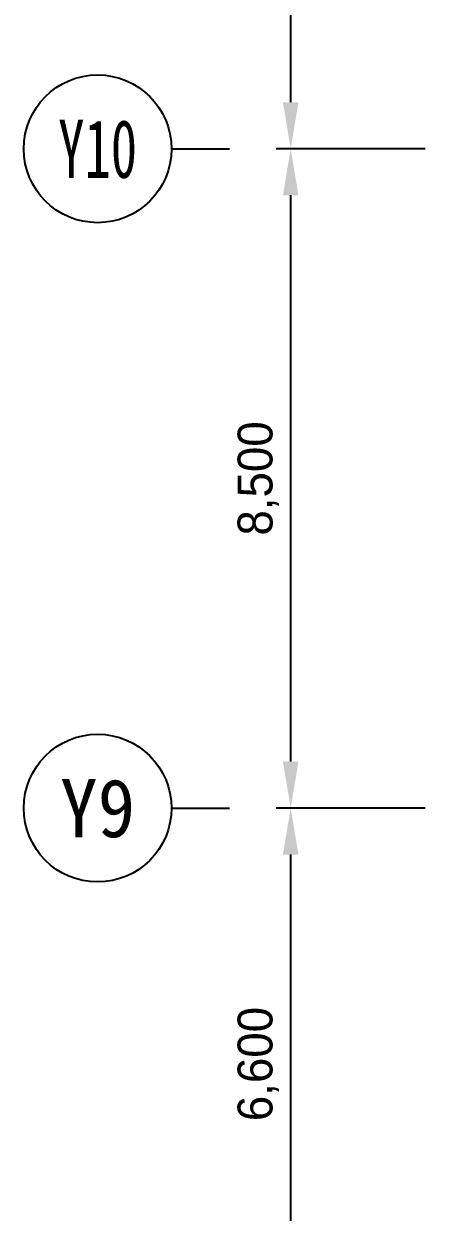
# Model space of a CAD drawing. Header units: millimetres. Extents: x 635438 to 684586, y -467743 to -415930.
# Drawn here: x 635438 to 640912, y -445082 to -429761 of the extents above; entities that cross this region are included whole.
import ezdxf
from ezdxf.enums import TextEntityAlignment as Align

# ---------------------------------------------------------------- set-up
doc = ezdxf.new("R2010")
doc.units = ezdxf.units.MM
doc.header["$LTSCALE"] = 500
doc.header["$PDMODE"] = 2
doc.layers.get('0').update_dxf_attribs({"color": 251})
doc.layers.get('Defpoints').update_dxf_attribs({"color": 8})
doc.styles.add('돋움', font='DotumChe.ttf')
doc.styles.add('울릉도l', font='Dotum.ttf')
doc.dimstyles.new('HS-300', dxfattribs={"dimscale": 150, "dimtxt": 3, "dimasz": 4, "dimexe": 1.25, "dimexo": 2, "dimgap": 1, "dimtad": 1, "dimtoh": 1, "dimdec": 0, "dimlunit": 6, "dimtxsty": '울릉도l', "dimcen": 2.5, "dimclrd": 15, "dimclre": 15, "dimadec": 0, "dimazin": 0, "dimtfac": 1, "dimtdec": 0, "dimtmove": 0, "dimatfit": 3, "dimfxl": 1, "dimarcsym": 0})

# ---------------------------------------------------------------- blocks, each defined once
blk = doc.blocks.new('*D12')
at = {"lineweight": -2, "transparency": 16777216}
for p, q in [((640612, -439872), (638693, -439872)), ((638880, -445872), (638880, -440472)), ((640612, -446472), (638693, -446472))]:
    blk.add_line(p, q, dxfattribs=at)
at = {"transparency": 16777216}
for points in [[(638780, -440472), (638980, -440472), (638880, -439872)], [(638780, -445872), (638980, -445872), (638880, -446472)]]:
    blk.add_solid(points, dxfattribs=at)
at = {"layer": 'Defpoints', "color": 0, "transparency": 16777216}
for p in [(638880, -439872), (640912, -439872), (640912, -446472)]:
    blk.add_point(p, dxfattribs=at)
at = {"transparency": 16777216, "insert": (638462, -443172), "char_height": 450, "attachment_point": 5, "rotation": 90, "style": '울릉도l'}
blk.add_mtext('6,600', dxfattribs=at)
blk = doc.blocks.new('*D11')
at = {"lineweight": -2, "transparency": 16777216}
for p, q in [((640612, -431372), (638693, -431372)), ((638880, -439272), (638880, -431972)), ((640612, -439872), (638693, -439872))]:
    blk.add_line(p, q, dxfattribs=at)
at = {"transparency": 16777216}
for points in [[(638780, -431972), (638980, -431972), (638880, -431372)], [(638780, -439272), (638980, -439272), (638880, -439872)]]:
    blk.add_solid(points, dxfattribs=at)
at = {"layer": 'Defpoints', "color": 0, "transparency": 16777216}
for p in [(638880, -431372), (640912, -431372), (640912, -439872)]:
    blk.add_point(p, dxfattribs=at)
at = {"transparency": 16777216, "insert": (638462, -435622), "char_height": 450, "attachment_point": 5, "rotation": 90, "style": '울릉도l'}
blk.add_mtext('8,500', dxfattribs=at)
blk = doc.blocks.new('*D10')
at = {"lineweight": -2, "transparency": 16777216}
for p, q in [((640612, -423872), (638693, -423872)), ((638880, -430772), (638880, -424472)), ((640612, -431372), (638693, -431372))]:
    blk.add_line(p, q, dxfattribs=at)
at = {"transparency": 16777216}
for points in [[(638780, -424472), (638980, -424472), (638880, -423872)], [(638780, -430772), (638980, -430772), (638880, -431372)]]:
    blk.add_solid(points, dxfattribs=at)
at = {"layer": 'Defpoints', "color": 0, "transparency": 16777216}
for p in [(638880, -423872), (640912, -423872), (640912, -431372)]:
    blk.add_point(p, dxfattribs=at)
at = {"transparency": 16777216, "insert": (638462, -427622), "char_height": 450, "attachment_point": 5, "rotation": 90, "style": '울릉도l'}
blk.add_mtext('7,500', dxfattribs=at)
blk = doc.blocks.new('주열마킹$0$')
blk.add_line((0, 5), (0, 0))
blk.add_circle((0, 11.35), 6.35)
at = {"color": 3, "style": '돋움'}
blk.add_attdef('NO', text='', height=5, dxfattribs=at).set_placement((0, 11.35), align=Align.MIDDLE_CENTER)

msp = doc.modelspace()

# ---------------------------------------------------------------- block references
ref = msp.add_blockref('주열마킹$0$', (638092.9, -431372.3), dxfattribs=dict(xscale=150, yscale=150, zscale=150, rotation=90))
ref.add_attrib('NO', 'Y10', dxfattribs={"height": 750, "style": '돋움', "width": 0.7}).set_placement((636390.4, -431372.3), align=Align.MIDDLE_CENTER)
ref = msp.add_blockref('주열마킹$0$', (638092.9, -439872.3), dxfattribs=dict(xscale=150, yscale=150, zscale=150, rotation=90))
ref.add_attrib('NO', 'Y9', dxfattribs={"height": 750, "style": '돋움'}).set_placement((636390.4, -439872.3), align=Align.MIDDLE_CENTER)

# ---------------------------------------------------------------- dimensions: what is measured, and where the dimension line sits
for base, p1, p2, picture, middle in [((638880.4, -423872.3), (640911.6, -431372.3), (640911.6, -423872.3), '*D10', (638461.7, -427622.3)), ((638880.4, -431372.3), (640911.6, -439872.3), (640911.6, -431372.3), '*D11', (638461.7, -435622.3)), ((638880.4, -439872.3), (640911.6, -446472.3), (640911.6, -439872.3), '*D12', (638461.7, -443172.3))]:
    dim = msp.add_linear_dim(base=base, p1=p1, p2=p2, angle=90, dimstyle='HS-300', override={"dimclrd": 256, "dimclre": 256, "dimclrt": 256, "dimtmove": 1})
    dim.commit()
    dim.dimension.update_dxf_attribs({"geometry": picture, "text_midpoint": middle})

doc.saveas('drawing.dxf')
